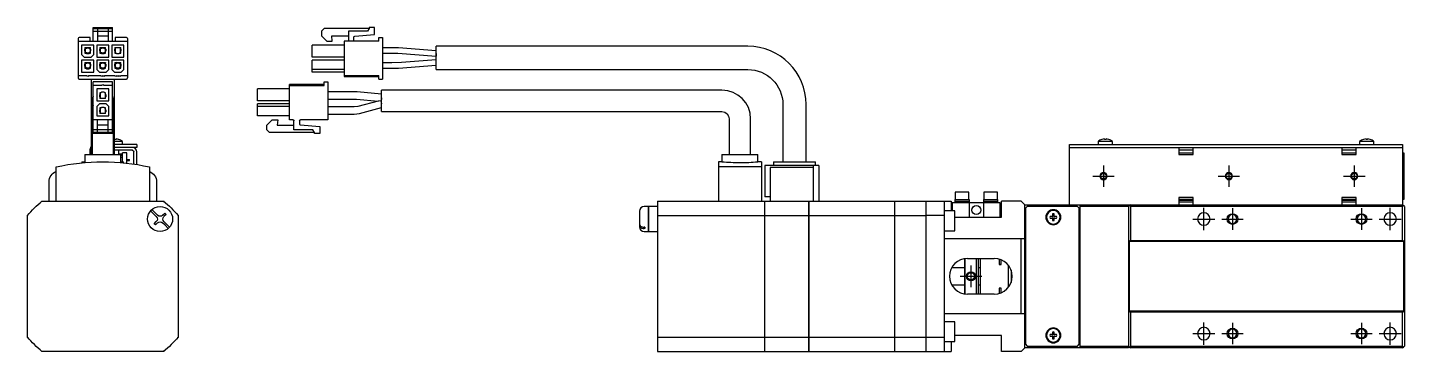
# Model space of a CAD drawing. Extents: x 0 to 777, y -8 to 213.
# Drawn here: x 392.3 to 776.6, y 69.1 to 159.6 of the extents above; entities that cross this region are included whole.
import ezdxf

# ---------------------------------------------------------------- set-up
doc = ezdxf.new("R2010")
doc.units = 0
doc.header["$LTSCALE"] = 0.5
doc.linetypes.add('CENTER', pattern=[50.8, 31.75, -6.35, 6.35, -6.35])
for name, color, linetype in [('MSM_CENTER', 1, 'CENTER'), ('MSM_CONTINUOUS', 7, 'CONTINUOUS'), ('MSM_NARROW', 5, 'CONTINUOUS')]:
    doc.layers.add(name, color=color, linetype=linetype)

msp = doc.modelspace()

# ---------------------------------------------------------------- linework, layer by layer
at = {"layer": 'MSM_CENTER'}
for p, q in [((692.58, 121.08), (692.58, 115.08)), ((727.58, 121.08), (727.58, 115.08)), ((762.58, 121.08), (762.58, 115.08)), ((689.58, 118.08), (695.58, 118.08)), ((724.58, 118.08), (730.58, 118.08)), ((759.58, 118.08), (765.58, 118.08)), ((720.58, 102.98), (720.58, 109.18)), ((728.58, 109.08), (728.58, 103.08)), ((764.58, 109.08), (764.58, 103.08)), ((772.58, 102.98), (772.58, 109.18)), ((717.48, 106.08), (723.68, 106.08)), ((725.58, 106.08), (731.58, 106.08)), ((761.58, 106.08), (767.58, 106.08)), ((769.48, 106.08), (775.68, 106.08)), ((655.59, 93.08), (655.59, 87.08)), ((652.59, 90.08), (658.59, 90.08)), ((720.58, 70.98), (720.58, 77.18)), ((728.58, 77.08), (728.58, 71.08)), ((764.58, 77.08), (764.58, 71.08)), ((772.58, 70.98), (772.58, 77.18)), ((717.48, 74.08), (723.68, 74.08)), ((725.58, 74.08), (731.58, 74.08)), ((761.58, 74.08), (767.58, 74.08)), ((769.48, 74.08), (775.68, 74.08))]:
    msp.add_line(p, q, dxfattribs=at)
at = {"layer": 'MSM_CONTINUOUS'}
for p, q in [((410.56, 155.78), (410.56, 159.58)), ((410.56, 159.58), (415.96, 159.58)), ((410.56, 159.28), (415.96, 159.28)), ((410.56, 158.58), (415.96, 158.58)), ((411.76, 159.28), (411.76, 155.78)), ((414.76, 159.28), (414.76, 155.78)), ((415.96, 155.78), (415.96, 159.58)), ((475.03, 159.28), (474.33, 158.58)), ((474.33, 158.58), (474.33, 157.28)), ((487.63, 159.28), (475.03, 159.28)), ((487.13, 158.58), (481.88, 158.58)), ((481.88, 158.58), (481.88, 156.08)), ((483.57, 157.18), (489.13, 157.67)), ((487.63, 159.28), (487.13, 158.58)), ((487.63, 159.58), (487.63, 159.28)), ((489.13, 159.58), (487.63, 159.58)), ((489.13, 157.67), (489.13, 159.58)), ((406.36, 156.48), (406.36, 145.48)), ((406.36, 155.78), (420.16, 155.78)), ((409.76, 156.78), (406.66, 156.78)), ((407.36, 154.68), (407.36, 152.03)), ((410.76, 154.68), (407.36, 154.68)), ((408.26, 154.03), (408.26, 153.53)), ((408.26, 154.03), (409.86, 154.03)), ((408.31, 154.03), (408.31, 152.66)), ((409.26, 153.88), (409.81, 153.73)), ((409.76, 155.78), (409.76, 156.78)), ((409.81, 152.66), (409.81, 154.03)), ((409.86, 153.53), (409.86, 154.03)), ((410.76, 152.03), (410.76, 154.68)), ((411.56, 154.68), (411.56, 151.28)), ((414.96, 154.68), (411.56, 154.68)), ((411.76, 157.28), (414.76, 157.28)), ((412.46, 154.03), (412.46, 153.53)), ((412.46, 154.03), (414.06, 154.03)), ((412.51, 154.03), (412.51, 152.66)), ((414.01, 152.66), (414.01, 154.03)), ((414.06, 153.53), (414.06, 154.03)), ((414.96, 151.28), (414.96, 154.68)), ((415.76, 154.68), (415.76, 151.28)), ((419.16, 154.68), (415.76, 154.68)), ((416.66, 154.03), (418.26, 154.03)), ((416.66, 154.03), (416.66, 153.53)), ((416.71, 154.03), (416.71, 152.66)), ((416.76, 156.78), (416.76, 155.78)), ((419.86, 156.78), (416.76, 156.78)), ((418.21, 152.66), (418.21, 154.03)), ((418.26, 153.53), (418.26, 154.03)), ((419.16, 151.28), (419.16, 154.68)), ((420.16, 156.48), (420.16, 145.48)), ((480.63, 154.68), (471.73, 154.68)), ((471.73, 151.28), (471.73, 154.68)), ((474.33, 157.28), (475.83, 155.78)), ((475.83, 155.78), (477.33, 155.78)), ((477.2, 157.28), (481.88, 157.28)), ((477.33, 155.78), (477.2, 157.28)), ((490.33, 155.78), (480.63, 155.78)), ((480.63, 155.78), (480.63, 145.93)), ((483.38, 156.08), (483.38, 156.98)), ((490.33, 155.78), (490.33, 156.78)), ((490.33, 156.78), (491.33, 156.78)), ((491.33, 156.78), (491.33, 145.18)), ((494.96, 153.91), (491.33, 153.91)), ((506.33, 153.08), (495.76, 153.88)), ((506.33, 147.83), (506.33, 154.33)), ((593.33, 154.33), (506.33, 154.33)), ((407.36, 152.03), (408.11, 151.28)), ((407.36, 150.48), (407.36, 147.08)), ((410.76, 150.48), (407.36, 150.48)), ((408.11, 151.28), (410.01, 151.28)), ((408.31, 153.53), (408.16, 153.53)), ((408.16, 153.53), (408.16, 153.03)), ((408.16, 153.03), (408.31, 153.03)), ((408.26, 153.03), (408.26, 152.38)), ((408.26, 152.38), (408.58, 152.38)), ((408.31, 152.66), (408.58, 152.38)), ((408.58, 152.38), (408.68, 152.28)), ((408.68, 152.28), (409.43, 152.28)), ((409.4, 152.28), (408.86, 152.43)), ((409.43, 152.28), (409.53, 152.38)), ((409.53, 152.38), (409.81, 152.66)), ((409.53, 152.38), (409.86, 152.38)), ((409.81, 153.53), (409.96, 153.53)), ((409.81, 153.03), (409.96, 153.03)), ((409.86, 152.38), (409.86, 153.03)), ((409.96, 153.03), (409.96, 153.53)), ((410.01, 151.28), (410.76, 152.03)), ((410.76, 147.08), (410.76, 150.48)), ((411.56, 151.28), (414.96, 151.28)), ((411.56, 150.48), (411.56, 147.83)), ((414.96, 150.48), (411.56, 150.48)), ((412.51, 153.53), (412.36, 153.53)), ((412.36, 153.53), (412.36, 153.03)), ((412.36, 153.03), (412.51, 153.03)), ((412.46, 153.03), (412.46, 152.38)), ((412.46, 152.38), (412.78, 152.38)), ((412.51, 152.66), (412.88, 152.28)), ((412.88, 152.28), (413.63, 152.28)), ((413.63, 152.28), (414.01, 152.66)), ((413.73, 152.38), (414.06, 152.38)), ((414.01, 153.53), (414.16, 153.53)), ((414.01, 153.03), (414.16, 153.03)), ((414.06, 152.38), (414.06, 153.03)), ((414.16, 153.03), (414.16, 153.53)), ((414.96, 147.83), (414.96, 150.48)), ((415.76, 151.28), (419.16, 151.28)), ((415.76, 150.48), (415.76, 147.83)), ((419.16, 150.48), (415.76, 150.48)), ((416.56, 153.53), (416.56, 153.03)), ((416.71, 153.53), (416.56, 153.53)), ((416.56, 153.03), (416.71, 153.03)), ((416.66, 153.03), (416.66, 152.38)), ((416.66, 152.38), (416.98, 152.38)), ((416.71, 152.66), (417.08, 152.28)), ((417.08, 152.28), (417.83, 152.28)), ((417.83, 152.28), (417.93, 152.38)), ((417.93, 152.38), (418.21, 152.66)), ((417.93, 152.38), (418.26, 152.38)), ((418.21, 153.53), (418.36, 153.53)), ((418.21, 153.03), (418.36, 153.03)), ((418.26, 152.38), (418.26, 153.03)), ((418.36, 153.03), (418.36, 153.53)), ((419.16, 147.83), (419.16, 150.48)), ((480.63, 151.28), (471.73, 151.28)), ((471.73, 147.08), (471.73, 150.48)), ((480.63, 150.48), (471.73, 150.48)), ((491.33, 152.41), (494.96, 152.41)), ((495.65, 152.38), (506.28, 151.58)), ((506.27, 150.58), (496.6, 149.81)), ((506.33, 152.33), (506.28, 151.58)), ((406.36, 146.18), (408.81, 146.18)), ((407.36, 147.08), (410.76, 147.08)), ((408.31, 149.33), (408.16, 149.33)), ((408.16, 149.33), (408.16, 148.83)), ((408.16, 148.83), (408.31, 148.83)), ((408.26, 149.83), (409.86, 149.83)), ((408.26, 149.83), (408.26, 149.33)), ((408.26, 148.83), (408.26, 148.18)), ((408.26, 148.18), (408.58, 148.18)), ((408.31, 149.83), (408.31, 148.46)), ((408.31, 148.46), (408.58, 148.18)), ((408.58, 148.18), (408.68, 148.08)), ((408.68, 148.08), (409.43, 148.08)), ((408.85, 149.68), (409.37, 149.83)), ((409.72, 148.37), (409.27, 148.24)), ((409.31, 146.18), (412.73, 146.18)), ((409.43, 148.08), (409.53, 148.18)), ((409.53, 148.18), (409.81, 148.46)), ((409.53, 148.18), (409.86, 148.18)), ((409.81, 148.46), (409.81, 149.83)), ((409.81, 149.33), (409.96, 149.33)), ((409.81, 148.83), (409.96, 148.83)), ((409.86, 149.33), (409.86, 149.83)), ((409.86, 148.18), (409.86, 148.83)), ((409.96, 148.83), (409.96, 149.33)), ((411.56, 147.83), (412.31, 147.08)), ((412.31, 147.08), (414.21, 147.08)), ((412.51, 149.33), (412.36, 149.33)), ((412.36, 149.33), (412.36, 148.83)), ((412.36, 148.83), (412.51, 148.83)), ((412.46, 149.83), (412.46, 149.33)), ((412.46, 149.83), (414.06, 149.83)), ((412.46, 148.83), (412.46, 148.18)), ((412.46, 148.18), (412.78, 148.18)), ((412.51, 149.83), (412.51, 148.46)), ((412.51, 149.83), (412.51, 149.75)), ((412.51, 148.46), (412.88, 148.08)), ((412.88, 148.08), (413.63, 148.08)), ((413.23, 146.18), (413.28, 146.18)), ((413.63, 148.08), (414.01, 148.46)), ((413.73, 148.18), (414.06, 148.18)), ((413.78, 146.18), (416.66, 146.18)), ((414.01, 148.46), (414.01, 149.83)), ((414.01, 149.83), (414.01, 149.75)), ((414.01, 149.33), (414.16, 149.33)), ((414.01, 148.83), (414.16, 148.83)), ((414.06, 149.33), (414.06, 149.83)), ((414.06, 148.18), (414.06, 148.83)), ((414.16, 148.83), (414.16, 149.33)), ((414.21, 147.08), (414.96, 147.83)), ((415.76, 147.83), (416.51, 147.08)), ((416.51, 147.08), (418.41, 147.08)), ((416.71, 149.33), (416.56, 149.33)), ((416.56, 149.33), (416.56, 148.83)), ((416.56, 148.83), (416.71, 148.83)), ((416.66, 149.83), (418.26, 149.83)), ((416.66, 149.83), (416.66, 149.33)), ((416.66, 148.83), (416.66, 148.18)), ((416.66, 148.18), (416.98, 148.18)), ((416.71, 149.83), (416.71, 148.46)), ((416.71, 148.46), (417.08, 148.08)), ((416.79, 148.37), (417.25, 148.24)), ((417.08, 148.08), (417.83, 148.08)), ((417.67, 149.68), (417.15, 149.83)), ((417.16, 146.18), (417.21, 146.18)), ((417.71, 146.18), (417.76, 146.18)), ((417.83, 148.08), (418.21, 148.46)), ((417.93, 148.18), (418.26, 148.18)), ((418.21, 148.46), (418.21, 149.83)), ((418.21, 149.33), (418.36, 149.33)), ((418.21, 148.83), (418.36, 148.83)), ((418.26, 149.33), (418.26, 149.83)), ((418.26, 148.18), (418.26, 148.83)), ((418.26, 146.18), (420.16, 146.18)), ((418.36, 148.83), (418.36, 149.33)), ((418.41, 147.08), (419.16, 147.83)), ((480.63, 147.83), (471.73, 147.83)), ((480.63, 147.08), (471.73, 147.08)), ((480.63, 146.18), (490.33, 146.18)), ((490.33, 145.18), (490.33, 146.18)), ((493.96, 149.71), (491.33, 149.71)), ((491.33, 148.21), (494.94, 148.21)), ((496.6, 149.81), (493.96, 149.71)), ((495.79, 148.24), (506.33, 149.08)), ((506.33, 147.83), (593.33, 147.83)), ((406.66, 145.18), (419.86, 145.18)), ((410.01, 145.18), (410.01, 124.08)), ((410.56, 129.98), (410.56, 144.38)), ((415.96, 144.38), (410.56, 144.38)), ((413.01, 143.38), (410.56, 143.38)), ((414.96, 142.48), (411.56, 142.48)), ((411.56, 142.48), (411.56, 139.08)), ((415.96, 143.38), (413.51, 143.38)), ((414.96, 139.08), (414.96, 142.48)), ((415.96, 129.98), (415.96, 144.38)), ((416.51, 124.08), (416.51, 145.18)), ((465.38, 142.48), (456.48, 142.48)), ((456.48, 139.08), (456.48, 142.48)), ((465.38, 133.78), (465.38, 143.63)), ((475.08, 143.63), (465.38, 143.63)), ((465.38, 143.38), (475.08, 143.38)), ((475.08, 143.38), (475.08, 144.38)), ((475.08, 144.38), (476.08, 144.38)), ((476.08, 144.38), (476.08, 133.78)), ((480.63, 145.93), (490.33, 145.93)), ((490.33, 145.18), (491.33, 145.18)), ((410.26, 139.08), (410.26, 124.08)), ((411.56, 139.08), (414.96, 139.08)), ((412.51, 140.73), (412.36, 140.73)), ((412.36, 140.73), (412.36, 140.23)), ((412.36, 140.23), (412.51, 140.23)), ((412.46, 141.38), (412.46, 140.73)), ((412.78, 141.38), (412.46, 141.38)), ((412.46, 140.23), (412.46, 139.73)), ((414.06, 139.73), (412.46, 139.73)), ((412.88, 141.48), (412.51, 141.11)), ((412.51, 141.11), (412.51, 139.73)), ((413.63, 141.48), (412.88, 141.48)), ((414.01, 141.11), (413.63, 141.48)), ((414.06, 141.38), (413.73, 141.38)), ((414.01, 139.73), (414.01, 141.11)), ((414.16, 140.73), (414.01, 140.73)), ((414.16, 140.23), (414.01, 140.23)), ((414.06, 140.73), (414.06, 141.38)), ((414.06, 139.73), (414.06, 140.23)), ((414.16, 140.23), (414.16, 140.73)), ((416.26, 124.08), (416.26, 139.08)), ((465.38, 139.08), (456.48, 139.08)), ((465.38, 139.08), (456.48, 139.08)), ((483.99, 141.61), (476.08, 141.61)), ((476.08, 139.61), (483.99, 139.61)), ((484.28, 141.59), (483.99, 141.61)), ((483.99, 139.61), (484.08, 139.6)), ((484.08, 139.6), (490.14, 139.02)), ((491.08, 140.94), (484.28, 141.59)), ((490.14, 139.02), (484.45, 137.54)), ((490.86, 139.08), (490.14, 139.02)), ((490.86, 139.08), (491.08, 138.23)), ((490.9, 138.94), (490.99, 138.94)), ((491.08, 139.93), (490.99, 138.94)), ((491.08, 136.08), (491.08, 142.08)), ((586.08, 142.08), (491.08, 142.08)), ((412.31, 138.28), (411.56, 137.53)), ((411.56, 137.53), (411.56, 134.88)), ((411.56, 134.88), (414.96, 134.88)), ((414.21, 138.28), (412.31, 138.28)), ((412.51, 136.53), (412.36, 136.53)), ((412.36, 136.53), (412.36, 136.03)), ((412.36, 136.03), (412.51, 136.03)), ((412.46, 137.18), (412.46, 136.53)), ((412.78, 137.18), (412.46, 137.18)), ((412.46, 136.03), (412.46, 135.53)), ((414.06, 135.53), (412.46, 135.53)), ((412.88, 137.28), (412.51, 136.91)), ((412.51, 136.91), (412.51, 135.53)), ((413.63, 137.28), (412.88, 137.28)), ((414.01, 136.91), (413.63, 137.28)), ((414.06, 137.18), (413.73, 137.18)), ((414.01, 135.53), (414.01, 136.91)), ((414.16, 136.53), (414.01, 136.53)), ((414.16, 136.03), (414.01, 136.03)), ((414.06, 136.53), (414.06, 137.18)), ((414.06, 135.53), (414.06, 136.03)), ((414.16, 136.03), (414.16, 136.53)), ((414.96, 137.53), (414.21, 138.28)), ((414.96, 134.88), (414.96, 137.53)), ((456.48, 134.88), (456.48, 138.28)), ((465.38, 138.28), (456.48, 138.28)), ((465.38, 137.53), (456.48, 137.53)), ((465.38, 134.88), (456.48, 134.88)), ((465.38, 134.88), (456.48, 134.88)), ((483.44, 137.41), (476.08, 137.41)), ((476.08, 135.41), (483.44, 135.41)), ((484.45, 137.54), (483.44, 137.41)), ((483.44, 135.41), (484.96, 135.6)), ((484.96, 135.6), (491.08, 137.2)), ((491.08, 136.08), (586.08, 136.08)), ((603.08, 138.08), (603.08, 122.08)), ((609.58, 122.08), (609.58, 138.08)), ((415.96, 133.78), (410.56, 133.78)), ((415.96, 130.98), (410.56, 130.98)), ((411.76, 130.28), (411.76, 133.78)), ((414.76, 132.28), (411.76, 132.28)), ((414.76, 130.28), (414.76, 133.78)), ((459.08, 132.28), (460.58, 133.78)), ((459.08, 130.98), (459.08, 132.28)), ((459.78, 130.28), (459.08, 130.98)), ((459.78, 130.28), (459.08, 130.98)), ((460.58, 133.78), (462.08, 133.78)), ((462.08, 133.78), (461.95, 132.28)), ((462.08, 133.78), (461.95, 132.28)), ((461.95, 132.28), (466.63, 132.28)), ((466.33, 133.78), (465.38, 133.78)), ((466.33, 133.78), (465.38, 133.78)), ((466.33, 133.78), (466.34, 133.78)), ((466.63, 130.98), (466.63, 133.48)), ((471.88, 130.98), (466.63, 130.98)), ((471.88, 130.98), (466.63, 130.98)), ((468.13, 133.48), (468.13, 132.58)), ((468.32, 132.38), (473.88, 131.89)), ((476.08, 133.78), (468.43, 133.78)), ((468.43, 133.78), (468.43, 133.78)), ((476.08, 133.78), (468.43, 133.78)), ((472.38, 130.28), (471.88, 130.98)), ((472.38, 130.28), (471.88, 130.98)), ((473.88, 131.89), (473.88, 129.98)), ((588.08, 134.08), (588.08, 124.08)), ((594.08, 124.08), (594.08, 134.08)), ((415.96, 130.28), (410.56, 130.28)), ((415.96, 129.98), (410.56, 129.98)), ((418.76, 127.78), (416.51, 127.78)), ((422.76, 126.88), (416.51, 126.88)), ((416.56, 128.34), (416.56, 128.47)), ((416.96, 128.34), (416.56, 128.34)), ((416.96, 128.47), (416.96, 128.34)), ((417.71, 128.34), (417.69, 128.34)), ((418.76, 126.88), (418.76, 127.78)), ((422.76, 126.88), (422.76, 126.08)), ((472.38, 130.28), (459.78, 130.28)), ((472.38, 130.28), (459.78, 130.28)), ((472.38, 129.98), (472.38, 130.28)), ((473.88, 129.98), (472.38, 129.98)), ((473.88, 129.98), (472.38, 129.98)), ((683.08, 110.08), (683.08, 126.88)), ((683.08, 126.88), (776.08, 126.88)), ((695.08, 127.78), (691.08, 127.78)), ((691.08, 127.78), (691.08, 126.88)), ((692.15, 128.34), (692.13, 128.34)), ((692.88, 128.34), (692.88, 128.47)), ((693.28, 128.34), (692.88, 128.34)), ((693.28, 128.47), (693.28, 128.34)), ((694.03, 128.34), (694.01, 128.34)), ((695.08, 126.88), (695.08, 127.78)), ((768.08, 127.78), (764.08, 127.78)), ((764.08, 127.78), (764.08, 126.88)), ((765.15, 128.34), (765.13, 128.34)), ((765.88, 128.34), (765.88, 128.47)), ((766.28, 128.34), (765.88, 128.34)), ((766.28, 128.47), (766.28, 128.34)), ((767.03, 128.34), (767.01, 128.34)), ((768.08, 126.88), (768.08, 127.78)), ((776.08, 126.88), (776.08, 110.08)), ((408.26, 124.08), (418.26, 124.08)), ((408.26, 124.08), (408.26, 121.87)), ((409.76, 124.08), (409.76, 125.68)), ((422.76, 126.08), (416.51, 126.08)), ((421.56, 125.28), (416.51, 125.28)), ((417.76, 124.08), (417.76, 125.28)), ((417.76, 124.33), (418.76, 124.33)), ((418.26, 121.87), (418.26, 124.08)), ((418.76, 123.79), (418.26, 123.79)), ((418.26, 123.33), (418.76, 123.33)), ((419.96, 124.58), (418.76, 124.58)), ((418.76, 122.08), (418.76, 124.58)), ((419.96, 121.7), (419.96, 124.58)), ((421.96, 121.44), (421.96, 124.88)), ((422.76, 121.32), (422.76, 124.88)), ((586.08, 124.08), (596.08, 124.08)), ((586.08, 124.08), (586.08, 122.08)), ((596.08, 122.08), (596.08, 124.08)), ((683.08, 126.08), (776.08, 126.08)), ((713.58, 126.08), (713.58, 124.08)), ((717.58, 125.28), (713.58, 125.28)), ((713.58, 124.58), (717.58, 124.58)), ((713.58, 124.08), (717.58, 124.08)), ((717.58, 124.08), (717.58, 126.08)), ((759.08, 126.08), (759.08, 124.08)), ((763.08, 125.28), (759.08, 125.28)), ((759.08, 124.58), (763.08, 124.58)), ((759.08, 124.08), (763.08, 124.08)), ((763.08, 124.08), (763.08, 126.08)), ((776.08, 124.58), (776.38, 124.58)), ((776.38, 124.58), (776.38, 111.58)), ((400.26, 111.08), (400.26, 120.65)), ((407.44, 122.08), (408.26, 122.08)), ((407.44, 122.08), (407.44, 121.79)), ((418.26, 122.08), (419.08, 122.08)), ((419.08, 121.79), (419.08, 122.08)), ((419.96, 122.71), (420.76, 122.71)), ((419.96, 122.46), (420.76, 122.46)), ((420.76, 122.46), (420.76, 122.71)), ((426.26, 120.65), (426.26, 111.08)), ((585.08, 122.08), (585.08, 111.08)), ((586.08, 122.08), (585.08, 122.08)), ((597.08, 120.65), (585.08, 120.65)), ((597.08, 122.08), (596.08, 122.08)), ((597.08, 122.08), (597.08, 111.08)), ((598.08, 121.08), (598.08, 112.28)), ((613.08, 121.08), (598.08, 121.08)), ((599.58, 120.48), (599.58, 111.08)), ((611.58, 120.48), (599.58, 120.48)), ((600.51, 122.08), (612.15, 122.08)), ((600.51, 122.08), (600.51, 121.08)), ((611.58, 121.08), (611.58, 111.08)), ((612.15, 121.08), (612.15, 122.08)), ((613.08, 121.08), (613.08, 111.08)), ((398.26, 111.08), (398.26, 116.5)), ((428.26, 116.5), (428.26, 111.08)), ((599.58, 112.28), (598.08, 112.28)), ((651.08, 111.58), (655.08, 111.58)), ((651.08, 111.58), (651.08, 110.58)), ((654.98, 113.58), (651.18, 113.58)), ((651.18, 113.58), (651.18, 111.58)), ((654.98, 111.58), (654.98, 113.58)), ((655.08, 111.58), (655.08, 106.58)), ((659.08, 111.58), (659.08, 106.58)), ((659.08, 111.58), (663.08, 111.58)), ((662.98, 113.58), (659.18, 113.58)), ((659.18, 113.58), (659.18, 111.58)), ((662.98, 111.58), (662.98, 113.58)), ((663.08, 110.58), (663.08, 111.58)), ((713.58, 112.08), (713.58, 110.08)), ((717.58, 112.08), (713.58, 112.08)), ((717.58, 111.58), (713.58, 111.58)), ((717.08, 111.58), (717.08, 111.38)), ((717.58, 110.08), (717.58, 112.08)), ((763.08, 112.08), (759.08, 112.08)), ((759.08, 112.08), (759.08, 110.08)), ((763.08, 111.58), (759.08, 111.58)), ((763.08, 110.08), (763.08, 112.08)), ((776.38, 111.58), (776.08, 111.58)), ((396.26, 111.08), (396.13, 110.95)), ((396.29, 111.08), (430.23, 111.08)), ((428.2, 106.79), (426.61, 108.37)), ((426.97, 108.73), (428.55, 107.14)), ((429.97, 107.14), (430.57, 107.74)), ((430.39, 110.95), (430.26, 111.08)), ((430.57, 107.74), (430.92, 107.39)), ((563.08, 108.28), (563.08, 103.88)), ((565.53, 109.58), (564.38, 109.58)), ((565.53, 109.58), (565.53, 102.58)), ((565.58, 109.53), (565.53, 109.53)), ((568.08, 109.58), (565.58, 109.58)), ((565.58, 109.58), (565.58, 102.58)), ((568.08, 111.08), (598.03, 111.08)), ((568.08, 111.08), (568.08, 69.08)), ((598.03, 69.08), (598.03, 111.08)), ((598.03, 111.03), (598.08, 111.03)), ((598.08, 69.08), (598.08, 111.08)), ((598.08, 111.08), (634.33, 111.08)), ((610.33, 69.08), (610.33, 111.08)), ((610.33, 111.03), (610.38, 111.03)), ((610.38, 69.08), (610.38, 111.08)), ((634.33, 69.08), (634.33, 111.08)), ((634.33, 111.03), (634.38, 111.03)), ((634.38, 69.08), (634.38, 111.08)), ((634.38, 111.08), (650.08, 111.08)), ((643.08, 69.08), (643.08, 111.08)), ((648.08, 111.08), (648.08, 69.08)), ((651.08, 108.33), (648.08, 108.33)), ((650.08, 111.08), (650.08, 108.33)), ((650.38, 110.58), (650.38, 108.33)), ((663.78, 110.58), (650.38, 110.58)), ((651.08, 111.08), (655.08, 111.08)), ((651.08, 102.83), (651.08, 108.33)), ((659.08, 111.08), (663.08, 111.08)), ((663.78, 106.58), (663.78, 110.58)), ((664.08, 106.58), (664.08, 111.08)), ((669.58, 111.08), (664.08, 111.08)), ((670.58, 110.08), (669.58, 111.08)), ((670.58, 70.08), (670.58, 110.08)), ((670.58, 110.08), (776.08, 110.08)), ((671.28, 109.58), (670.78, 109.08)), ((670.78, 109.08), (670.78, 71.08)), ((685.28, 109.58), (671.28, 109.58)), ((685.78, 109.08), (685.28, 109.58)), ((685.78, 71.08), (685.78, 109.08)), ((686.08, 70.08), (686.08, 110.08)), ((699.58, 109.58), (686.08, 109.58)), ((699.58, 110.08), (699.58, 70.08)), ((700.08, 110.08), (699.58, 109.58)), ((699.83, 109.83), (700.08, 109.58)), ((700.08, 109.58), (700.08, 100.08)), ((776.08, 109.58), (700.08, 109.58)), ((713.58, 111.38), (717.58, 111.38)), ((713.58, 110.88), (714.53, 110.88)), ((714.53, 110.88), (716.64, 110.88)), ((716.64, 110.88), (717.58, 110.88)), ((759.08, 111.38), (763.08, 111.38)), ((759.08, 110.88), (760.03, 110.88)), ((760.03, 110.88), (762.14, 110.88)), ((762.14, 110.88), (763.08, 110.88)), ((776.58, 109.58), (776.08, 110.08)), ((776.08, 109.58), (776.33, 109.83)), ((776.08, 100.08), (776.08, 109.58)), ((776.58, 109.58), (776.58, 70.58)), ((392.39, 107.21), (392.26, 107.08)), ((392.26, 73.11), (392.26, 107.05)), ((427.6, 104.77), (428.2, 105.37)), ((427.95, 104.42), (427.6, 104.77)), ((428.55, 105.02), (427.95, 104.42)), ((430.63, 104.36), (429.97, 105.02)), ((430.92, 107.39), (430.32, 106.79)), ((430.32, 105.37), (430.98, 104.71)), ((431.55, 103.44), (430.63, 104.36)), ((430.98, 104.71), (431.91, 103.79)), ((434.26, 107.08), (434.13, 107.21)), ((434.26, 107.05), (434.26, 73.11)), ((564.58, 103.79), (564.38, 103.79)), ((564.58, 103.79), (564.58, 103.44)), ((568.08, 107.05), (598.03, 107.05)), ((598.03, 106.79), (598.08, 106.79)), ((598.08, 107.05), (610.33, 107.05)), ((610.33, 106.79), (610.38, 106.79)), ((610.38, 107.05), (634.33, 107.05)), ((634.33, 106.79), (634.38, 106.79)), ((634.38, 107.05), (643.08, 107.05)), ((648.08, 107.08), (643.08, 107.08)), ((651.08, 106.58), (664.08, 106.58)), ((670.78, 104.33), (670.58, 104.33)), ((678.34, 106.82), (677.66, 106.82)), ((677.66, 106.34), (678.34, 106.34)), ((678.34, 107.5), (678.34, 106.82)), ((678.34, 106.34), (678.34, 105.66)), ((678.82, 106.82), (678.82, 107.5)), ((679.5, 106.82), (678.82, 106.82)), ((678.82, 105.66), (678.82, 106.34)), ((678.82, 106.34), (679.5, 106.34)), ((686.08, 104.33), (685.78, 104.33)), ((686.08, 103.83), (685.78, 103.83)), ((564.58, 103.44), (564.38, 103.44)), ((564.38, 102.58), (565.53, 102.58)), ((565.53, 102.63), (565.58, 102.63)), ((565.58, 102.58), (568.08, 102.58)), ((648.08, 102.83), (651.08, 102.83)), ((670.58, 100.58), (648.08, 100.58)), ((669.58, 79.58), (669.58, 100.58)), ((670.78, 100.08), (670.58, 100.08)), ((700.08, 100.08), (699.78, 99.78)), ((700.08, 100.08), (776.08, 100.08)), ((776.38, 99.78), (776.08, 100.08)), ((670.78, 97.58), (670.58, 97.58)), ((685.78, 98.33), (686.08, 98.33)), ((776.38, 99.78), (699.78, 99.78)), ((699.78, 99.78), (699.78, 80.38)), ((776.38, 80.38), (776.38, 99.78)), ((650.25, 92.58), (653.78, 92.58)), ((653.78, 95.02), (653.78, 85.15)), ((653.98, 85.12), (653.98, 95.05)), ((654.58, 95.08), (662.08, 95.08)), ((657.08, 95.08), (657.08, 85.08)), ((657.58, 95.08), (657.58, 85.08)), ((657.58, 92.58), (658.28, 92.58)), ((658.28, 85.08), (658.28, 95.08)), ((663.48, 94.88), (663.48, 93.41)), ((663.48, 93.43), (663.98, 93.43)), ((663.48, 93.41), (663.98, 93.41)), ((663.98, 93.41), (663.98, 94.71)), ((665.98, 93.21), (665.98, 86.95)), ((685.88, 95.08), (685.78, 95.08)), ((685.88, 85.08), (685.88, 95.08)), ((686.08, 94.88), (685.88, 95.08)), ((666.78, 91.79), (666.78, 88.38)), ((666.78, 91.33), (666.92, 91.33)), ((666.92, 88.83), (666.78, 88.83)), ((653.78, 87.58), (650.25, 87.58)), ((662.08, 85.08), (654.58, 85.08)), ((658.28, 87.58), (657.58, 87.58)), ((663.48, 86.75), (663.48, 85.28)), ((663.98, 86.75), (663.48, 86.75)), ((663.98, 86.73), (663.48, 86.73)), ((663.98, 85.46), (663.98, 86.75)), ((685.78, 85.08), (685.88, 85.08)), ((685.88, 85.08), (686.08, 85.28)), ((670.58, 82.58), (670.78, 82.58)), ((686.08, 81.83), (685.78, 81.83)), ((670.58, 79.58), (648.08, 79.58)), ((651.08, 77.33), (648.08, 77.33)), ((651.08, 71.83), (651.08, 77.33)), ((670.58, 80.08), (670.78, 80.08)), ((699.78, 80.38), (700.08, 80.08)), ((776.38, 80.38), (699.78, 80.38)), ((700.08, 80.08), (700.08, 70.58)), ((776.08, 80.08), (700.08, 80.08)), ((776.08, 80.08), (776.38, 80.38)), ((776.08, 70.58), (776.08, 80.08)), ((392.26, 73.08), (392.39, 72.95)), ((434.13, 72.95), (434.26, 73.08)), ((568.08, 73.11), (598.03, 73.11)), ((598.03, 73.37), (598.08, 73.37)), ((598.08, 73.11), (610.33, 73.11)), ((610.33, 73.37), (610.38, 73.37)), ((610.38, 73.11), (634.33, 73.11)), ((634.33, 73.37), (634.38, 73.37)), ((634.38, 73.11), (643.08, 73.11)), ((643.08, 73.08), (648.08, 73.08)), ((664.08, 73.58), (651.08, 73.58)), ((664.08, 69.08), (664.08, 73.58)), ((670.58, 75.83), (670.78, 75.83)), ((678.34, 73.82), (677.66, 73.82)), ((677.66, 73.34), (678.34, 73.34)), ((678.34, 74.5), (678.34, 73.82)), ((678.34, 73.34), (678.34, 72.66)), ((678.82, 73.82), (678.82, 74.5)), ((679.5, 73.82), (678.82, 73.82)), ((678.82, 72.66), (678.82, 73.34)), ((678.82, 73.34), (679.5, 73.34)), ((685.78, 76.33), (686.08, 76.33)), ((685.78, 75.83), (686.08, 75.83)), ((396.13, 69.21), (396.26, 69.08)), ((430.26, 69.08), (430.39, 69.21)), ((648.08, 71.83), (651.08, 71.83)), ((650.08, 71.83), (650.08, 69.08)), ((669.58, 69.08), (670.58, 70.08)), ((699.58, 70.08), (670.58, 70.08)), ((670.78, 71.08), (671.28, 70.58)), ((671.28, 70.58), (685.28, 70.58)), ((685.28, 70.58), (685.78, 71.08)), ((686.08, 70.58), (699.58, 70.58)), ((699.58, 70.58), (700.08, 70.08)), ((700.08, 70.58), (699.83, 70.33)), ((700.08, 70.58), (776.08, 70.58)), ((776.08, 70.08), (700.08, 70.08)), ((776.33, 70.33), (776.08, 70.58)), ((776.08, 70.08), (776.33, 70.33)), ((776.33, 70.33), (776.58, 70.58)), ((430.23, 69.08), (396.29, 69.08)), ((568.08, 69.08), (598.03, 69.08)), ((598.03, 69.13), (598.08, 69.13)), ((598.08, 69.08), (610.33, 69.08)), ((610.33, 69.13), (610.38, 69.13)), ((610.38, 69.08), (634.33, 69.08)), ((634.33, 69.13), (634.38, 69.13)), ((634.38, 69.08), (650.08, 69.08)), ((669.58, 69.08), (664.08, 69.08))]:
    msp.add_line(p, q, dxfattribs=at)
for centre, radius in [((409.06, 153.16), 0.75), ((413.26, 153.16), 0.75), ((409.06, 148.96), 0.75), ((413.26, 148.96), 0.75), ((417.46, 148.96), 0.75), ((692.58, 118.08), 0.783), ((727.58, 118.08), 0.783), ((762.58, 118.08), 0.783), ((429.26, 106.08), 3.5), ((657.08, 108.58), 1.25), ((655.59, 90.08), 1.01)]:
    msp.add_circle(centre, radius, dxfattribs=at)
at = {"layer": 'MSM_CONTINUOUS', "extrusion": (0, 0, -1)}
for centre, radius in [((-678.58, 106.58), 2.1), ((-678.58, 106.58), 1.9), ((-720.58, 106.08), 1.75), ((-772.58, 106.08), 1.75), ((-728.58, 106.08), 1.23), ((-764.58, 106.08), 1.23), ((-678.58, 73.58), 2.1), ((-678.58, 73.58), 1.9), ((-720.58, 74.08), 1.75), ((-728.58, 74.08), 1.23), ((-764.58, 74.08), 1.23), ((-772.58, 74.08), 1.75)]:
    msp.add_circle(centre, radius, dxfattribs=at)
at = {"layer": 'MSM_CONTINUOUS'}
for centre, radius, start, end in [((406.66, 156.48), 0.3, 90, 180), ((419.86, 156.48), 0.3, 0, 90), ((494.96, 143.16), 10.75, 85.7108, 90), ((593.33, 138.08), 16.25, 0, 90), ((506.28, 150.51), 0.0694, 39.1416, 94.6463), ((506.27, 151.66), 0.0817, 274.4874, 319.8685), ((494.94, 158.96), 10.75, 270, 274.548), ((406.66, 145.48), 0.3, 180, 270), ((419.86, 145.48), 0.3, 270, 0), ((413.26, 139.08), 3, 154.1588, 205.8426), ((413.26, 139.08), 3, 334.1588, 25.8426), ((586.08, 134.08), 8, 0, 90), ((466.33, 133.48), 0.3, 0, 90), ((468.43, 133.48), 0.3, 90, 180), ((468.43, 133.48), 0.3, 90, 180), ((468.33, 132.58), 0.2, 180, 265), ((416.76, 125.28), 3.19, 93.5904, 94.4896), ((416.76, 125.28), 3.19, 73.0947, 86.4096), ((416.76, 125.28), 3.2, 51.3178, 72.73), ((693.08, 125.28), 3.2, 107.27, 128.6822), ((693.08, 125.28), 3.19, 93.5904, 106.9053), ((693.08, 125.28), 3.19, 73.0947, 86.4096), ((693.08, 125.28), 3.2, 51.3178, 72.73), ((766.08, 125.28), 3.2, 107.27, 128.6822), ((766.08, 125.28), 3.19, 93.5904, 106.9053), ((766.08, 125.28), 3.19, 73.0947, 86.4096), ((766.08, 125.28), 3.2, 51.3178, 72.73), ((410.96, 125.68), 1.2, 142.3415, 180), ((421.56, 124.88), 1.2, 0, 90), ((591.09, 182.1), 60.23, 265.2289, 269.9909), ((591.07, 182.12), 60.26, 270.0102, 274.77), ((564.38, 108.28), 1.3, 90, 180), ((563.83, 104.38), 0.751, 181.7681, 218.8955), ((564.38, 103.88), 1.3, 180, 270), ((563.84, 104.73), 0.754, 185.8166, 221.8939), ((564.3, 104.84), 1.41, 221.3743, 272.8178), ((564.29, 105.17), 1.39, 222.8199, 273.04), ((678.58, 106.58), 0.95, 165.3667, 194.6333), ((678.58, 106.58), 0.365, 138.8496, 221.1504), ((678.58, 106.58), 0.95, 75.3667, 104.6333), ((678.58, 106.58), 0.365, 48.8496, 131.1504), ((678.58, 106.58), 0.365, 228.8496, 311.1504), ((678.58, 106.58), 0.95, 255.3667, 284.6333), ((678.58, 106.58), 0.365, 318.8496, 41.1504), ((678.58, 106.58), 0.95, 345.3667, 14.6333), ((654.58, 90.08), 5, 90, 270), ((662.08, 90.08), 5, 270, 90), ((678.58, 73.58), 0.95, 165.3667, 194.6333), ((678.58, 73.58), 0.365, 138.8496, 221.1504), ((678.58, 73.58), 0.95, 75.3667, 104.6333), ((678.58, 73.58), 0.365, 48.8496, 131.1504), ((678.58, 73.58), 0.365, 228.8496, 311.1504), ((678.58, 73.58), 0.365, 318.8496, 41.1504), ((678.58, 73.58), 0.95, 345.3667, 14.6333), ((678.58, 73.58), 0.95, 255.3667, 284.6333)]:
    msp.add_arc(centre, radius, start, end, dxfattribs=at)
at = {"layer": 'MSM_CONTINUOUS', "extrusion": (0, 0, -1)}
for centre, radius, start, end in [((-481.58, 156.08), 0.3, 180, 270), ((-483.58, 156.98), 0.2, 0, 85), ((-483.68, 156.08), 0.3, 270, 0), ((-494.96, 143.16), 9.25, 90, 94.2892), ((-409.06, 146.18), 0.25, 180, 0), ((-412.98, 146.18), 0.25, 180, 0), ((-413.53, 146.18), 0.25, 180, 0), ((-416.91, 146.18), 0.25, 180, 0), ((-417.46, 146.18), 0.25, 180, 0), ((-418.01, 146.18), 0.25, 180, 0), ((-593.33, 138.08), 9.75, 90, 180), ((-413.26, 143.38), 0.25, 359.9993, 179.9993), ((-413.26, 140.61), 1, 298.9543, 318.5897), ((-413.26, 140.61), 1, 221.4089, 241.0443), ((-413.26, 136.41), 1, 298.9543, 318.5897), ((-413.26, 136.41), 1, 221.4089, 241.0443), ((-586.08, 134.08), 2, 90, 180), ((-466.33, 133.48), 0.3, 90, 180), ((-466.33, 133.48), 0.3, 90, 180), ((-468.43, 133.48), 0.3, 0, 90), ((-468.43, 133.48), 0.3, 0, 90), ((-421.56, 124.88), 0.4, 90, 180), ((-401.26, 116.5), 3, 0, 70.5288), ((-413.26, 62.08), 60, 77.4867, 102.5133), ((-425.26, 116.5), 3, 109.4712, 180), ((-413.26, 90.08), 27, 38.9424, 51.0576), ((-413.26, 90.08), 27, 128.9424, 141.0576), ((-427.49, 106.08), 1, 135, 225), ((-429.26, 107.85), 1, 225, 315), ((-429.26, 104.31), 1, 45, 135), ((-431.03, 106.08), 1, 315, 45), ((-413.26, 90.08), 27, 308.9424, 321.0576), ((-413.26, 90.08), 27, 218.9424, 231.0576)]:
    msp.add_arc(centre, radius, start, end, dxfattribs=at)
at = {"layer": 'MSM_NARROW', "extrusion": (0, 0, -1)}
for centre in [(-692.58, 118.08), (-727.58, 118.08), (-762.58, 118.08)]:
    msp.add_circle(centre, 1, dxfattribs=at)
at = {"layer": 'MSM_NARROW'}
for centre, radius in [((728.58, 106.08), 1.5), ((764.58, 106.08), 1.5), ((655.59, 90.08), 1.25), ((728.58, 74.08), 1.5), ((764.58, 74.08), 1.5)]:
    msp.add_circle(centre, radius, dxfattribs=at)

doc.saveas('drawing.dxf')
